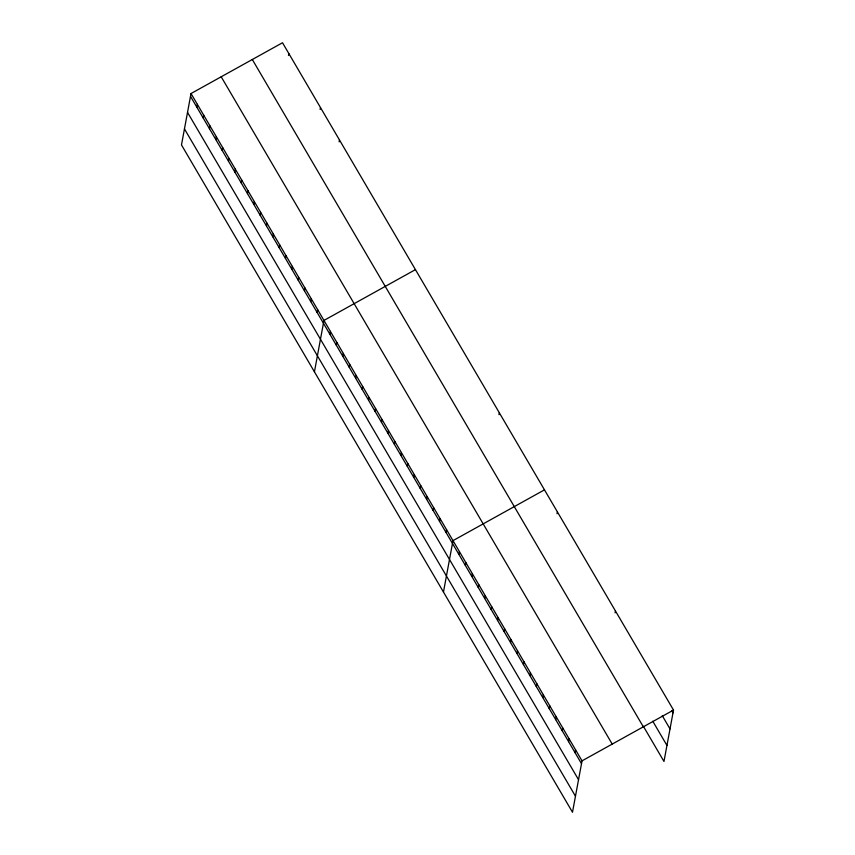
<?xml version="1.0" encoding="UTF-8"?>
<svg xmlns="http://www.w3.org/2000/svg" width="855" height="855" viewBox="0 0 855 855"><rect width="100%" height="100%" fill="white"/><g stroke="black" fill="none" stroke-linecap="round" stroke-linejoin="round"><path stroke-width="1.28" d="M191.018 93.537L181.484 144.933L572.497 812.25L582.031 760.854L191.018 93.537L282.503 42.75L673.516 710.067L663.982 761.463L643.345 726.237M196.821 107.153L197.345 104.342M203.159 117.958L203.672 115.147M209.486 128.763L210.009 125.942M215.813 139.568L216.336 136.747M222.15 150.362L222.663 147.552M228.477 161.168L229.001 158.357M234.804 171.973L235.328 169.162M241.142 182.778L241.655 179.967M247.469 193.583L247.993 190.772M253.796 204.388L254.32 201.577M288.488 55.425L288.83 53.555M260.134 215.193L260.647 212.382M266.461 225.998L266.984 223.187M272.788 236.803L273.311 233.992M279.125 247.608L279.638 244.797M285.452 258.413L285.976 255.602M320.133 109.451L320.486 107.58M291.779 269.218L292.303 266.397M298.117 280.023L298.63 277.202M304.444 290.818L304.968 288.007M339.125 141.866L339.478 139.985M310.771 301.623L311.295 298.812M317.109 312.428L317.632 309.617M314.437 371.818L323.96 320.422L415.445 269.635M329.891 334.241L330.415 331.43M336.336 345.26L336.859 342.449M342.791 356.268L343.315 353.457M349.246 367.276L349.77 364.465M355.691 378.284L356.214 375.473M362.146 389.303L362.67 386.492M368.601 400.311L369.125 397.5M375.046 411.319L375.569 408.508M381.501 422.327L382.025 419.516M387.956 433.346L388.48 430.525M394.401 444.354L394.925 441.543M400.856 455.362L401.38 452.552M407.311 466.37L407.835 463.56M413.756 477.389L414.28 474.568M420.211 488.397L420.735 485.587M426.666 499.406L427.19 496.595M433.111 510.414L433.635 507.603M439.566 521.432L440.09 518.611M446.021 532.441L446.545 529.63M443.467 592.034L452.99 540.638L544.475 489.851M458.921 554.457L459.445 551.646M465.377 565.476L465.9 562.654M498.967 414.654L499.32 412.783M471.821 576.484L472.345 573.673M478.276 587.492L478.8 584.681M484.732 598.5L485.255 595.689M491.176 609.519L491.7 606.697M497.631 620.527L498.155 617.716M504.087 631.535L504.61 628.724M510.531 642.543L511.055 639.732M516.986 653.562L517.51 650.74M523.442 664.57L523.965 661.759M557.033 513.748L557.385 511.878M529.886 675.578L530.41 672.767M536.341 686.586L536.865 683.776M542.797 697.605L543.32 694.784M549.241 708.613L549.765 705.803M555.697 719.621L556.22 716.811M562.152 730.63L562.676 727.819M568.596 741.648L569.12 738.827M575.052 752.657L575.575 749.846M615.098 612.843L615.45 610.972M582.031 760.854L673.516 710.067M671.699 710.676L672.992 712.878M662.272 715.699L670.021 728.92M652.76 721.214L666.953 745.432M252.311 59.508L643.323 726.825M221.199 76.779L612.212 744.096M190.494 96.348L581.507 763.665M187.523 112.379L578.536 779.696M184.456 128.902L575.468 796.219"/></g></svg>
